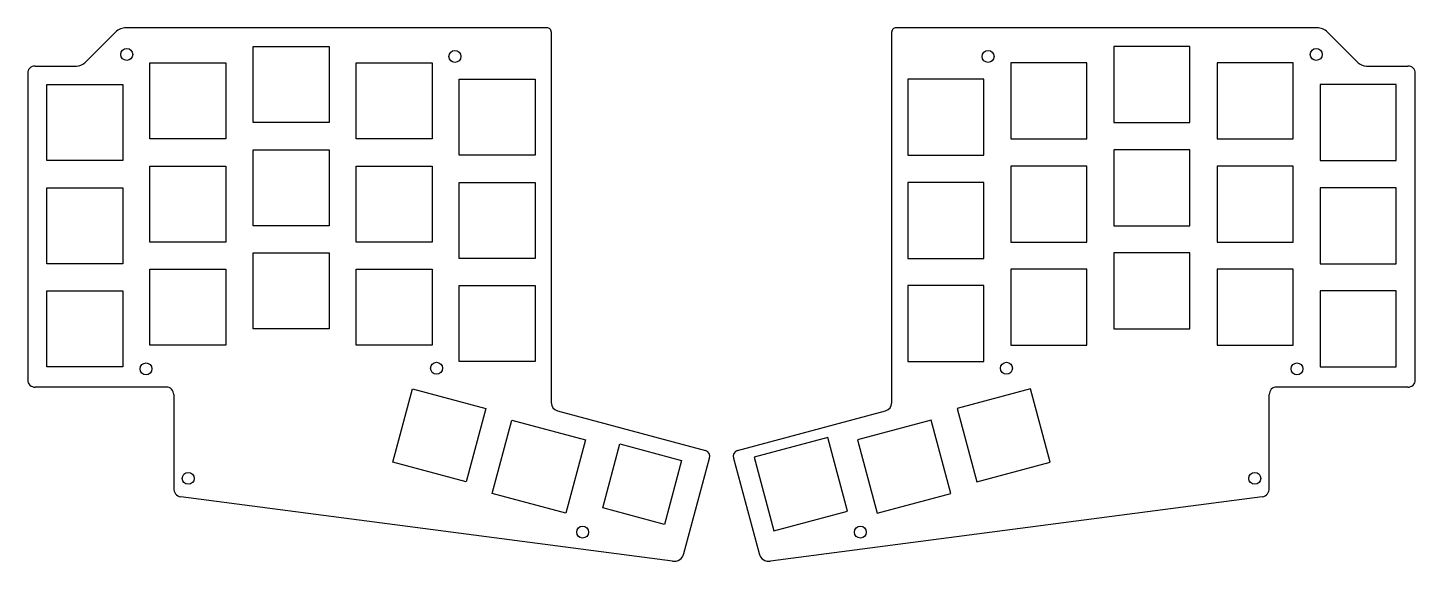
# Model space of a CAD drawing. Extents: x 21 to 277, y -146 to -48.
import ezdxf

# ---------------------------------------------------------------- set-up
doc = ezdxf.new("R2010")
doc.units = 0
doc.layers.add('BLACK', color=7, linetype='CONTINUOUS')

msp = doc.modelspace()

# ---------------------------------------------------------------- linework, layer by layer
at = {"layer": 'BLACK', "linetype": 'CONTINUOUS'}
for p, q in [((37.2674, -48.3638), (31.6137, -54.0066)), ((116.807, -47.5637), (39.2486, -47.5637)), ((117.579, -48.313), (117.579, -116.614)), ((180.346, -116.614), (180.346, -48.313)), ((258.676, -47.5637), (181.118, -47.5637)), ((266.311, -54.0066), (260.657, -48.3638)), ((62.6389, -51.0256), (76.6389, -51.0256)), ((62.6389, -65.0256), (62.6389, -51.0256)), ((76.6389, -51.0256), (76.6389, -65.0256)), ((235.286, -51.0256), (221.286, -51.0256)), ((221.286, -51.0256), (221.286, -65.0256)), ((235.286, -65.0256), (235.286, -51.0256)), ((21.113, -55.9718), (21.114, -112.423)), ((22.4592, -54.6212), (30.0897, -54.6212)), ((43.6395, -54.0364), (57.6395, -54.0364)), ((43.6395, -68.0364), (43.6395, -54.0364)), ((57.6395, -54.0364), (57.6395, -68.0364)), ((81.6391, -54.0358), (95.6391, -54.0358)), ((81.6391, -68.0358), (81.6391, -54.0358)), ((95.6391, -54.0358), (95.6391, -68.0358)), ((216.286, -54.0358), (202.286, -54.0358)), ((202.286, -54.0358), (202.286, -68.0358)), ((216.286, -68.0358), (216.286, -54.0358)), ((254.285, -54.0364), (240.285, -54.0364)), ((240.285, -54.0364), (240.285, -68.0364)), ((254.285, -68.0364), (254.285, -54.0364)), ((267.835, -54.6212), (275.466, -54.6212)), ((276.811, -112.423), (276.812, -55.9718)), ((24.6393, -58.035), (38.6393, -58.035)), ((24.6393, -72.035), (24.6393, -58.035)), ((38.6393, -58.035), (38.6393, -72.035)), ((100.639, -57.0364), (114.639, -57.0364)), ((100.639, -71.0364), (100.639, -57.0364)), ((114.639, -57.0364), (114.639, -71.0364)), ((197.286, -57.0364), (183.286, -57.0364)), ((183.286, -57.0364), (183.286, -71.0364)), ((197.286, -71.0364), (197.286, -57.0364)), ((273.285, -58.035), (259.285, -58.035)), ((259.285, -58.035), (259.285, -72.035)), ((273.285, -72.035), (273.285, -58.035)), ((76.6389, -65.0256), (62.6389, -65.0256)), ((221.286, -65.0256), (235.286, -65.0256)), ((57.6395, -68.0364), (43.6395, -68.0364)), ((95.6391, -68.0358), (81.6391, -68.0358)), ((202.286, -68.0358), (216.286, -68.0358)), ((240.285, -68.0364), (254.285, -68.0364)), ((62.6389, -70.0256), (76.6389, -70.0256)), ((62.6389, -84.0256), (62.6389, -70.0256)), ((76.6389, -70.0256), (76.6389, -84.0256)), ((114.639, -71.0364), (100.639, -71.0364)), ((183.286, -71.0364), (197.286, -71.0364)), ((235.286, -70.0256), (221.286, -70.0256)), ((221.286, -70.0256), (221.286, -84.0256)), ((235.286, -84.0256), (235.286, -70.0256)), ((38.6393, -72.035), (24.6393, -72.035)), ((43.6395, -73.036), (57.6395, -73.036)), ((43.6395, -87.036), (43.6395, -73.036)), ((57.6395, -73.036), (57.6395, -87.036)), ((81.6391, -73.0358), (95.6391, -73.0358)), ((81.6391, -87.0358), (81.6391, -73.0358)), ((95.6391, -73.0358), (95.6391, -87.0358)), ((216.286, -73.0358), (202.286, -73.0358)), ((202.286, -73.0358), (202.286, -87.0358)), ((216.286, -87.0358), (216.286, -73.0358)), ((254.285, -73.036), (240.285, -73.036)), ((240.285, -73.036), (240.285, -87.036)), ((254.285, -87.036), (254.285, -73.036)), ((259.285, -72.035), (273.285, -72.035)), ((100.639, -76.0362), (114.639, -76.0362)), ((100.639, -90.0362), (100.639, -76.0362)), ((114.639, -76.0362), (114.639, -90.0362)), ((197.286, -76.0362), (183.286, -76.0362)), ((183.286, -76.0362), (183.286, -90.0362)), ((197.286, -90.0362), (197.286, -76.0362)), ((24.6393, -77.0354), (38.6393, -77.0354)), ((24.6393, -91.0354), (24.6393, -77.0354)), ((38.6393, -77.0354), (38.6393, -91.0354)), ((273.285, -77.0354), (259.285, -77.0354)), ((259.285, -77.0354), (259.285, -91.0354)), ((273.285, -91.0354), (273.285, -77.0354)), ((76.6389, -84.0256), (62.6389, -84.0256)), ((221.286, -84.0256), (235.286, -84.0256)), ((57.6395, -87.036), (43.6395, -87.036)), ((62.6389, -89.0258), (76.6389, -89.0258)), ((62.6389, -103.026), (62.6389, -89.0258)), ((76.6389, -89.0258), (76.6389, -103.026)), ((95.6391, -87.0358), (81.6391, -87.0358)), ((202.286, -87.0358), (216.286, -87.0358)), ((235.286, -89.0258), (221.286, -89.0258)), ((221.286, -89.0258), (221.286, -103.026)), ((235.286, -103.026), (235.286, -89.0258)), ((240.285, -87.036), (254.285, -87.036)), ((38.6393, -91.0354), (24.6393, -91.0354)), ((43.6395, -92.0356), (57.6395, -92.0356)), ((43.6395, -106.036), (43.6395, -92.0356)), ((57.6395, -92.0356), (57.6395, -106.036)), ((81.6391, -92.0362), (95.6391, -92.0362)), ((81.6391, -106.036), (81.6391, -92.0362)), ((95.6391, -92.0362), (95.6391, -106.036)), ((114.639, -90.0362), (100.639, -90.0362)), ((183.286, -90.0362), (197.286, -90.0362)), ((216.286, -92.0362), (202.286, -92.0362)), ((202.286, -92.0362), (202.286, -106.036)), ((216.286, -106.036), (216.286, -92.0362)), ((254.285, -92.0356), (240.285, -92.0356)), ((240.285, -92.0356), (240.285, -106.036)), ((254.285, -106.036), (254.285, -92.0356)), ((259.285, -91.0354), (273.285, -91.0354)), ((24.6393, -96.0358), (38.6393, -96.0358)), ((24.6393, -110.036), (24.6393, -96.0358)), ((38.6393, -96.0358), (38.6393, -110.036)), ((100.639, -95.0362), (114.639, -95.0362)), ((100.639, -109.036), (100.639, -95.0362)), ((114.639, -95.0362), (114.639, -109.036)), ((197.286, -95.0362), (183.286, -95.0362)), ((183.286, -95.0362), (183.286, -109.036)), ((197.286, -109.036), (197.286, -95.0362)), ((273.285, -96.0358), (259.285, -96.0358)), ((259.285, -96.0358), (259.285, -110.036)), ((273.285, -110.036), (273.285, -96.0358)), ((76.6389, -103.026), (62.6389, -103.026)), ((221.286, -103.026), (235.286, -103.026)), ((57.6395, -106.036), (43.6395, -106.036)), ((95.6391, -106.036), (81.6391, -106.036)), ((202.286, -106.036), (216.286, -106.036)), ((240.285, -106.036), (254.285, -106.036)), ((114.639, -109.036), (100.639, -109.036)), ((183.286, -109.036), (197.286, -109.036)), ((38.6393, -110.036), (24.6393, -110.036)), ((259.285, -110.036), (273.285, -110.036)), ((46.6452, -113.757), (22.4846, -113.757)), ((88.3643, -127.566), (91.9878, -114.043)), ((91.9878, -114.043), (105.511, -117.667)), ((205.937, -114.043), (192.414, -117.667)), ((209.56, -127.566), (205.937, -114.043)), ((275.44, -113.757), (251.279, -113.757)), ((48.0158, -115.143), (48.0158, -132.387)), ((249.909, -132.387), (249.909, -115.143)), ((105.511, -117.667), (101.887, -131.19)), ((106.726, -133.361), (110.35, -119.838)), ((110.35, -119.838), (123.873, -123.462)), ((118.723, -118.096), (146.005, -125.402)), ((151.92, -125.402), (179.202, -118.096)), ((187.575, -119.838), (174.052, -123.462)), ((191.198, -133.361), (187.575, -119.838)), ((192.414, -117.667), (196.037, -131.19)), ((123.873, -123.462), (120.249, -136.984)), ((127.063, -135.992), (130.22, -124.208)), ((130.22, -124.208), (141.618, -127.262)), ((168.534, -123.054), (155.011, -126.677)), ((172.158, -136.577), (168.534, -123.054)), ((174.052, -123.462), (177.675, -136.984)), ((101.887, -131.19), (88.3643, -127.566)), ((141.618, -127.262), (138.461, -139.046)), ((142.042, -144.401), (146.767, -126.85)), ((151.158, -126.85), (155.882, -144.401)), ((155.011, -126.677), (158.635, -140.2)), ((196.037, -131.19), (209.56, -127.566)), ((139.934, -145.798), (49.307, -133.936)), ((120.249, -136.984), (106.726, -133.361)), ((248.618, -133.936), (157.991, -145.798)), ((177.675, -136.984), (191.198, -133.361)), ((138.461, -139.046), (127.063, -135.992)), ((158.635, -140.2), (172.158, -136.577))]:
    msp.add_line(p, q, dxfattribs=at)
at = {"layer": 'BLACK'}
for centre in [(39.3502, -52.4786), (99.8403, -52.8477), (198.084, -52.8477), (258.575, -52.4786), (42.9062, -110.391), (96.4494, -110.286), (201.475, -110.286), (255.019, -110.391), (50.6786, -130.558), (247.246, -130.558), (123.373, -140.464), (174.551, -140.464)]:
    msp.add_circle(centre, 1.1, dxfattribs=at)
for centre, radius, start, end in [((39.2226, -50.3523), 2.7887, 89.4668, 134.517), ((116.836, -48.3058), 0.7427, -0.55503, 92.242), ((181.088, -48.3058), 0.7426, -272.242, -179.445), ((258.702, -50.3525), 2.7889, 45.486, 90.5331), ((22.4454, -55.9537), 1.3326, -270.591, -179.222), ((30.1657, -52.613), 2.0096, -92.1687, -43.9041), ((267.759, -52.6131), 2.0096, -136.098, -87.8312), ((275.479, -55.9537), 1.3325, -0.778, 90.5912), ((22.4366, -112.435), 1.3227, -180.546, -87.9224), ((275.488, -112.435), 1.3227, -92.0775, 0.546078), ((46.6932, -115.08), 1.324, -2.73134, 92.0771), ((251.231, -115.08), 1.3241, -272.077, -177.269), ((119.119, -116.608), 1.5398, -179.784, -104.901), ((178.806, -116.608), 1.5398, -75.1029, -0.215595), ((145.626, -126.526), 1.1861, -15.8482, 71.3672), ((152.299, -126.526), 1.1861, -251.363, -164.153), ((49.5057, -132.458), 1.4916, -182.732, -97.6572), ((248.419, -132.458), 1.4916, -82.3428, 2.73233), ((140.244, -143.976), 1.8479, -99.6499, -13.2867), ((157.681, -143.976), 1.8479, -166.71, -80.3506)]:
    msp.add_arc(centre, radius, start, end, dxfattribs=at)

doc.saveas('drawing.dxf')
